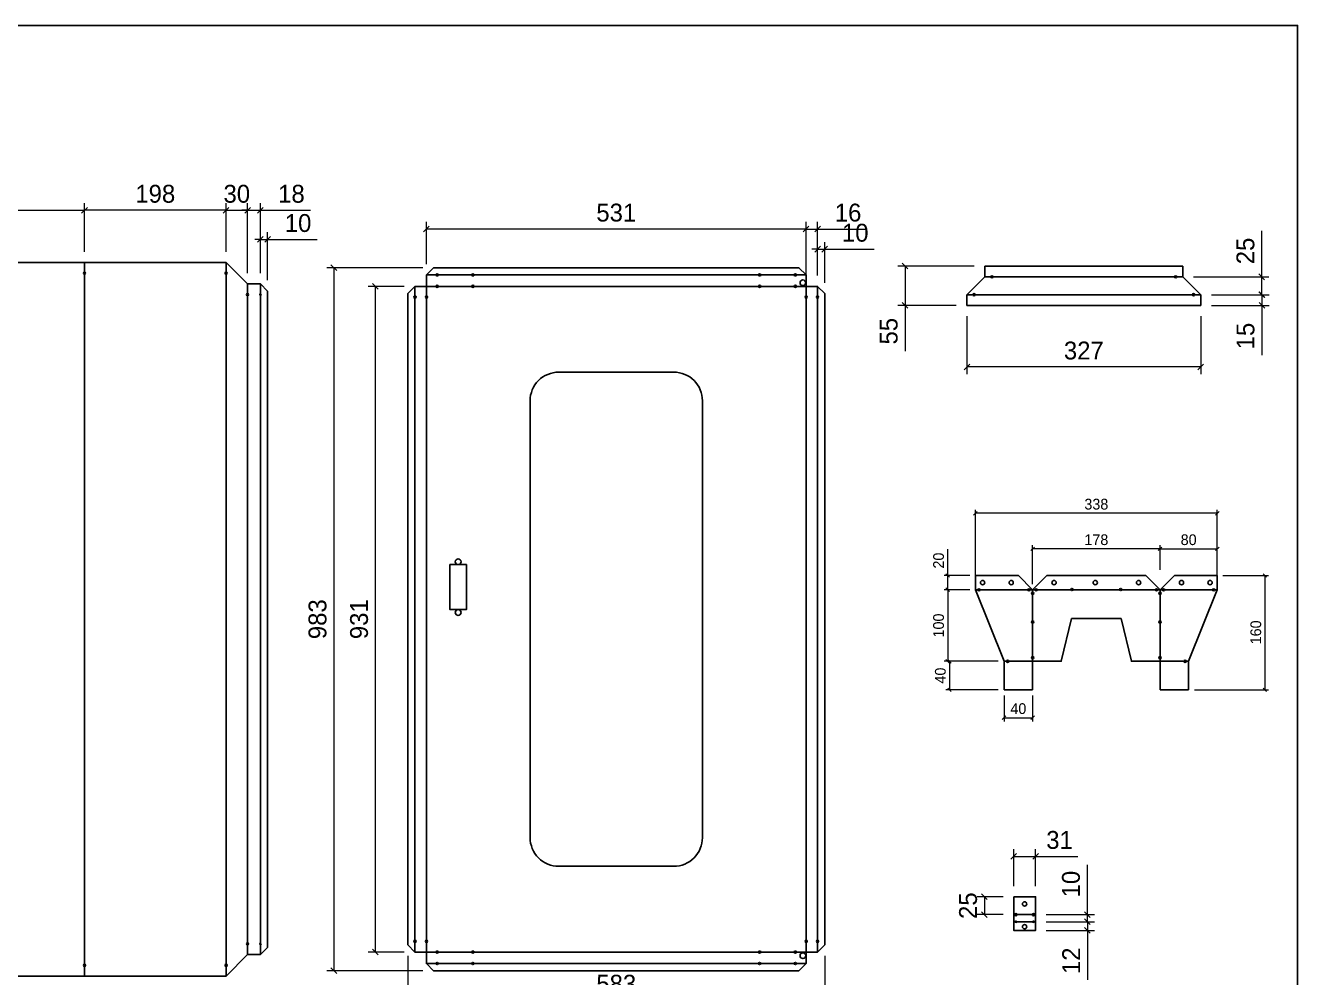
# Model space of a CAD drawing. Header units: millimetres. Extents: x 0 to 2829, y 0 to 2000.
# Drawn here: x 1050 to 2829, y 669 to 2000 of the extents above; entities that cross this region are included whole.
import ezdxf
from ezdxf.enums import TextEntityAlignment as Align

# ---------------------------------------------------------------- set-up
doc = ezdxf.new("R2010")
doc.units = ezdxf.units.MM
doc.layers.add('CNC', color=7, linetype='Continuous')
doc.layers.add('DIM', color=253, linetype='Continuous')
doc.styles.add('Tahoma (Input Text)', font='tahoma.ttf')
doc.dimstyles.new('Dim-15', dxfattribs={"dimtxt": 15, "dimasz": 5, "dimexe": 5, "dimexo": 8, "dimgap": 5, "dimtad": 1, "dimdec": 0, "dimtxsty": 'Standard', "dimblk": 'OBLIQUE', "dimcen": 10, "dimclrd": 5, "dimclre": 5, "dimclrt": 3, "dimazin": 3, "dimtfac": 1, "dimtdec": 0, "dimtmove": 0, "dimatfit": 3, "dimldrblk": 'OBLIQUE', "dimlwd": 9, "dimlwe": 9})
doc.dimstyles.new('Dim-25', dxfattribs={"dimtxt": 25, "dimasz": 8, "dimexe": 10, "dimexo": 15, "dimgap": 10, "dimtad": 1, "dimdec": 0, "dimtxsty": 'Standard', "dimblk": 'OBLIQUE', "dimcen": 10, "dimclrd": 5, "dimclre": 5, "dimclrt": 3, "dimazin": 3, "dimtfac": 1, "dimtdec": 0, "dimtmove": 0, "dimatfit": 3, "dimldrblk": 'OBLIQUE', "dimlwd": 9, "dimlwe": 9})

# ---------------------------------------------------------------- blocks, each defined once
blk = doc.blocks.new('*D1')
at = {"color": 0, "linetype": 'ByBlock', "lineweight": -2}
for p, q in [((2381.1, 1320.6), (2376.1, 1315.6)), ((2714.3, 1315.6), (2719.3, 1320.6))]:
    blk.add_line(p, q, dxfattribs=at)
at = {"layer": 'Defpoints', "color": 0, "transparency": 16777216}
for p in [(2378.6, 1318.1), (2378.6, 1211.2), (2716.8, 1211.2)]:
    blk.add_point(p, dxfattribs=at)
at = {"layer": 'DIM', "color": 5, "lineweight": 9, "transparency": 16777216}
for p, q in [((2378.6, 1219.2), (2378.6, 1323.1)), ((2716.8, 1318.1), (2378.6, 1318.1)), ((2716.8, 1219.2), (2716.8, 1323.1))]:
    blk.add_line(p, q, dxfattribs=at)
at = {"layer": 'DIM', "color": 3, "transparency": 16777216, "insert": (2547.7, 1330.8), "char_height": 15, "attachment_point": 5}
blk.add_mtext('338', dxfattribs=at)
blk = doc.blocks.new('_Oblique')
at = {"color": 0, "linetype": 'ByBlock', "lineweight": -2}
blk.add_line((-0.5, -0.5), (0.5, 0.5), dxfattribs=at)
blk = doc.blocks.new('*D2')
at = {"color": 0, "linetype": 'ByBlock', "lineweight": -2}
for p, q in [((2785.9, 1228.7), (2780.9, 1233.7)), ((2780.9, 1073.7), (2785.9, 1068.7))]:
    blk.add_line(p, q, dxfattribs=at)
at = {"layer": 'Defpoints', "color": 0, "transparency": 16777216}
for p in [(2716.8, 1231.2), (2676.8, 1071.2), (2783.4, 1071.2)]:
    blk.add_point(p, dxfattribs=at)
at = {"layer": 'DIM', "color": 5, "lineweight": 9, "transparency": 16777216}
for p, q in [((2724.8, 1231.2), (2788.4, 1231.2)), ((2783.4, 1231.2), (2783.4, 1071.2)), ((2684.8, 1071.2), (2788.4, 1071.2))]:
    blk.add_line(p, q, dxfattribs=at)
at = {"layer": 'DIM', "color": 3, "transparency": 16777216, "insert": (2770.8, 1151.6), "char_height": 15, "attachment_point": 5, "rotation": 90}
blk.add_mtext('160', dxfattribs=at)
blk = doc.blocks.new('*D3')
at = {"color": 0, "linetype": 'ByBlock', "lineweight": -2}
for p, q in [((2639.3, 1270.9), (2634.3, 1265.9)), ((2714.3, 1265.9), (2719.3, 1270.9))]:
    blk.add_line(p, q, dxfattribs=at)
at = {"layer": 'Defpoints', "color": 0, "transparency": 16777216}
for p in [(2716.8, 1268.4), (2636.8, 1231.2), (2716.8, 1211.2)]:
    blk.add_point(p, dxfattribs=at)
at = {"layer": 'DIM', "color": 5, "lineweight": 9, "transparency": 16777216}
for p, q in [((2636.8, 1239.2), (2636.8, 1273.4)), ((2636.8, 1268.4), (2716.8, 1268.4)), ((2716.8, 1219.2), (2716.8, 1273.4))]:
    blk.add_line(p, q, dxfattribs=at)
at = {"layer": 'DIM', "color": 3, "transparency": 16777216, "insert": (2676.8, 1281.1), "char_height": 15, "attachment_point": 5}
blk.add_mtext('80', dxfattribs=at)
blk = doc.blocks.new('*D4')
at = {"color": 0, "linetype": 'ByBlock', "lineweight": -2}
for p, q in [((2461.1, 1270.9), (2456.1, 1265.9)), ((2634.3, 1265.9), (2639.3, 1270.9))]:
    blk.add_line(p, q, dxfattribs=at)
at = {"layer": 'Defpoints', "color": 0, "transparency": 16777216}
for p in [(2458.6, 1268.4), (2636.8, 1231.2), (2458.6, 1211.2)]:
    blk.add_point(p, dxfattribs=at)
at = {"layer": 'DIM', "color": 5, "lineweight": 9, "transparency": 16777216}
for p, q in [((2458.6, 1219.2), (2458.6, 1273.4)), ((2636.8, 1268.4), (2458.6, 1268.4)), ((2636.8, 1239.2), (2636.8, 1273.4))]:
    blk.add_line(p, q, dxfattribs=at)
at = {"layer": 'DIM', "color": 3, "transparency": 16777216, "insert": (2547.7, 1281.1), "char_height": 15, "attachment_point": 5}
blk.add_mtext('178', dxfattribs=at)
blk = doc.blocks.new('*D5')
at = {"color": 0, "linetype": 'ByBlock', "lineweight": -2}
for p, q in [((2421.1, 1034.7), (2416.1, 1029.7)), ((2456.1, 1029.7), (2461.1, 1034.7))]:
    blk.add_line(p, q, dxfattribs=at)
at = {"layer": 'Defpoints', "color": 0, "transparency": 16777216}
for p in [(2418.6, 1071.2), (2458.6, 1071.2), (2458.6, 1032.2)]:
    blk.add_point(p, dxfattribs=at)
at = {"layer": 'DIM', "color": 5, "lineweight": 9, "transparency": 16777216}
for p, q in [((2418.6, 1063.2), (2418.6, 1027.2)), ((2458.6, 1063.2), (2458.6, 1027.2)), ((2418.6, 1032.2), (2458.6, 1032.2))]:
    blk.add_line(p, q, dxfattribs=at)
at = {"layer": 'DIM', "color": 3, "transparency": 16777216, "insert": (2438.6, 1044.9), "char_height": 15, "attachment_point": 5}
blk.add_mtext('40', dxfattribs=at)
blk = doc.blocks.new('*D6')
at = {"color": 0, "linetype": 'ByBlock', "lineweight": -2}
for p, q in [((2342.3, 1208.7), (2337.3, 1213.7)), ((2337.3, 1113.7), (2342.3, 1108.7))]:
    blk.add_line(p, q, dxfattribs=at)
at = {"layer": 'Defpoints', "color": 0, "transparency": 16777216}
for p in [(2378.6, 1211.2), (2339.8, 1111.2), (2418.6, 1111.2)]:
    blk.add_point(p, dxfattribs=at)
at = {"layer": 'DIM', "color": 5, "lineweight": 9, "transparency": 16777216}
for p, q in [((2370.6, 1211.2), (2334.8, 1211.2)), ((2339.8, 1211.2), (2339.8, 1111.2)), ((2410.6, 1111.2), (2334.8, 1111.2))]:
    blk.add_line(p, q, dxfattribs=at)
at = {"layer": 'DIM', "color": 3, "transparency": 16777216, "insert": (2327.1, 1161.2), "char_height": 15, "attachment_point": 5, "rotation": 90}
blk.add_mtext('100', dxfattribs=at)
blk = doc.blocks.new('*D7')
at = {"color": 0, "linetype": 'ByBlock', "lineweight": -2}
for p, q in [((2344.8, 1108.7), (2339.8, 1113.7)), ((2339.8, 1073.7), (2344.8, 1068.7))]:
    blk.add_line(p, q, dxfattribs=at)
at = {"layer": 'Defpoints', "color": 0, "transparency": 16777216}
for p in [(2418.6, 1111.2), (2342.3, 1071.2), (2418.6, 1071.2)]:
    blk.add_point(p, dxfattribs=at)
at = {"layer": 'DIM', "color": 5, "lineweight": 9, "transparency": 16777216}
for p, q in [((2410.6, 1111.2), (2337.3, 1111.2)), ((2342.3, 1111.2), (2342.3, 1071.2)), ((2410.6, 1071.2), (2337.3, 1071.2))]:
    blk.add_line(p, q, dxfattribs=at)
at = {"layer": 'DIM', "color": 3, "transparency": 16777216, "insert": (2329.6, 1091.2), "char_height": 15, "attachment_point": 5, "rotation": 90}
blk.add_mtext('40', dxfattribs=at)
blk = doc.blocks.new('*D8')
at = {"color": 0, "linetype": 'ByBlock', "lineweight": -2}
for p, q in [((2342.3, 1228.7), (2337.3, 1233.7)), ((2337.3, 1213.7), (2342.3, 1208.7))]:
    blk.add_line(p, q, dxfattribs=at)
at = {"layer": 'Defpoints', "color": 0, "transparency": 16777216}
for p in [(2339.8, 1231.2), (2378.6, 1231.2), (2378.6, 1211.2)]:
    blk.add_point(p, dxfattribs=at)
at = {"layer": 'DIM', "color": 5, "lineweight": 9, "transparency": 16777216}
for p, q in [((2339.8, 1231.2), (2339.8, 1267.9)), ((2370.6, 1231.2), (2334.8, 1231.2)), ((2339.8, 1211.2), (2339.8, 1231.2)), ((2370.6, 1211.2), (2334.8, 1211.2))]:
    blk.add_line(p, q, dxfattribs=at)
at = {"layer": 'DIM', "color": 3, "transparency": 16777216, "insert": (2327.1, 1252), "char_height": 15, "attachment_point": 5, "rotation": 90}
blk.add_mtext('20', dxfattribs=at)
blk = doc.blocks.new('khungtenAsean2')
at = {"color": 7}
blk.add_lwpolyline([(0, 0), (2970, 0), (2970, -2100), (0, -2100)], close=True, dxfattribs=at)
at = {"color": 1, "style": 'Tahoma (Input Text)', "flags": 8}
for tag, p in [('#01', (137.1, -2021.3)), ('#03', (506.6, -2019.3)), ('#05', (1106.6, -2021.3)), ('#07', (1834.7, -2021.3)), ('#09', (2146.7, -2021.3)), ('#02', (98.5, -2081.3)), ('#04', (486.1, -2081.3)), ('#06', (1065.3, -2081.3)), ('#08', (1817.4, -2081.3)), ('#10', (2146.7, -2081.3))]:
    blk.add_attdef(tag, p, '', height=25, dxfattribs=at)
blk.add_attdef('#11', text='', height=25, dxfattribs=at).set_placement((2915, -2067.3), align=Align.CENTER)
blk = doc.blocks.new('*D9')
at = {"color": 0, "linetype": 'ByBlock', "lineweight": -2}
for p, q in [((1136.6, 1746), (1128.6, 1738)), ((1326.6, 1738), (1334.6, 1746))]:
    blk.add_line(p, q, dxfattribs=at)
at = {"layer": 'Defpoints', "color": 0, "transparency": 16777216}
for p in [(1132.6, 1742), (1132.6, 1669), (1330.6, 1669)]:
    blk.add_point(p, dxfattribs=at)
at = {"layer": 'DIM', "color": 5, "lineweight": 9, "transparency": 16777216}
for p, q in [((1132.6, 1684), (1132.6, 1752)), ((1330.6, 1684), (1330.6, 1752)), ((1330.6, 1742), (1132.6, 1742))]:
    blk.add_line(p, q, dxfattribs=at)
at = {"layer": 'DIM', "color": 3, "transparency": 16777216, "insert": (1231.6, 1764.8), "char_height": 25, "attachment_point": 5}
blk.add_mtext('198', dxfattribs=at)
blk = doc.blocks.new('*D10')
at = {"color": 0, "linetype": 'ByBlock', "lineweight": -2}
for p, q in [((1334.6, 1746), (1326.6, 1738)), ((1356.6, 1738), (1364.6, 1746))]:
    blk.add_line(p, q, dxfattribs=at)
at = {"layer": 'Defpoints', "color": 0, "transparency": 16777216}
for p in [(1360.6, 1742), (1330.6, 1669), (1360.6, 1639)]:
    blk.add_point(p, dxfattribs=at)
at = {"layer": 'DIM', "color": 5, "lineweight": 9, "transparency": 16777216}
for p, q in [((1330.6, 1684), (1330.6, 1752)), ((1360.6, 1654), (1360.6, 1752)), ((1330.6, 1742), (1360.6, 1742))]:
    blk.add_line(p, q, dxfattribs=at)
at = {"layer": 'DIM', "color": 3, "transparency": 16777216, "insert": (1345.6, 1764.8), "char_height": 25, "attachment_point": 5}
blk.add_mtext('30', dxfattribs=at)
blk = doc.blocks.new('*D11')
at = {"color": 0, "linetype": 'ByBlock', "lineweight": -2}
for p, q in [((1356.6, 1738), (1364.6, 1746)), ((1382.6, 1746), (1374.6, 1738))]:
    blk.add_line(p, q, dxfattribs=at)
at = {"layer": 'Defpoints', "color": 0, "transparency": 16777216}
for p in [(1378.6, 1742), (1360.6, 1639), (1378.6, 1639)]:
    blk.add_point(p, dxfattribs=at)
at = {"layer": 'DIM', "color": 5, "lineweight": 9, "transparency": 16777216}
for p, q in [((1360.6, 1654), (1360.6, 1752)), ((1378.6, 1654), (1378.6, 1752)), ((1360.6, 1742), (1352.6, 1742)), ((1360.6, 1742), (1378.6, 1742)), ((1378.6, 1742), (1448.8, 1742))]:
    blk.add_line(p, q, dxfattribs=at)
at = {"layer": 'DIM', "color": 3, "transparency": 16777216, "insert": (1422, 1764.8), "char_height": 25, "attachment_point": 5}
blk.add_mtext('18', dxfattribs=at)
blk = doc.blocks.new('*D12')
at = {"color": 0, "linetype": 'ByBlock', "lineweight": -2}
for p, q in [((1374.6, 1697.1), (1382.6, 1705.1)), ((1392.6, 1705.1), (1384.6, 1697.1))]:
    blk.add_line(p, q, dxfattribs=at)
at = {"layer": 'Defpoints', "color": 0, "transparency": 16777216}
for p in [(1388.6, 1701.1), (1378.6, 1639), (1388.6, 1629)]:
    blk.add_point(p, dxfattribs=at)
at = {"layer": 'DIM', "color": 5, "lineweight": 9, "transparency": 16777216}
for p, q in [((1378.6, 1654), (1378.6, 1711.1)), ((1388.6, 1644), (1388.6, 1711.1)), ((1378.6, 1701.1), (1370.6, 1701.1)), ((1378.6, 1701.1), (1388.6, 1701.1)), ((1388.6, 1701.1), (1457.9, 1701.1))]:
    blk.add_line(p, q, dxfattribs=at)
at = {"layer": 'DIM', "color": 3, "transparency": 16777216, "insert": (1431.3, 1723.9), "char_height": 25, "attachment_point": 5}
blk.add_mtext('10', dxfattribs=at)
blk = doc.blocks.new('f3daunguoc')
at = {"layer": 'CNC', "color": 2, "lineweight": -3}
blk.add_circle((0, 0), 1.5, dxfattribs=at)
blk = doc.blocks.new('f2dauxuoi')
at = {"layer": 'CNC', "color": 2, "lineweight": -3}
blk.add_circle((0, 0), 1, dxfattribs=at)
blk = doc.blocks.new('*D17')
at = {"color": 0, "linetype": 'ByBlock', "lineweight": -2}
for p, q in [((538.6, 1746), (530.6, 1738)), ((1128.6, 1738), (1136.6, 1746))]:
    blk.add_line(p, q, dxfattribs=at)
at = {"layer": 'Defpoints', "color": 0, "transparency": 16777216}
for p in [(1132.6, 1742), (534.6, 1669), (1132.6, 1669)]:
    blk.add_point(p, dxfattribs=at)
at = {"layer": 'DIM', "color": 5, "lineweight": 9, "transparency": 16777216}
for p, q in [((534.6, 1684), (534.6, 1752)), ((1132.6, 1684), (1132.6, 1752)), ((534.6, 1742), (1132.6, 1742))]:
    blk.add_line(p, q, dxfattribs=at)
at = {"layer": 'DIM', "color": 3, "transparency": 16777216, "insert": (833.6, 1764.8), "char_height": 25, "attachment_point": 5}
blk.add_mtext('598', dxfattribs=at)
blk = doc.blocks.new('*D25')
at = {"color": 0, "linetype": 'ByBlock', "lineweight": -2}
for p, q in [((2775.2, 1627.8), (2783.2, 1619.8)), ((2783.2, 1604.8), (2775.2, 1612.8))]:
    blk.add_line(p, q, dxfattribs=at)
at = {"layer": 'Defpoints', "color": 0, "transparency": 16777216}
for p in [(2693.7, 1623.8), (2693.7, 1608.8), (2779.2, 1608.8)]:
    blk.add_point(p, dxfattribs=at)
at = {"layer": 'DIM', "color": 5, "lineweight": 9, "transparency": 16777216}
for p, q in [((2708.7, 1623.8), (2789.2, 1623.8)), ((2779.2, 1623.8), (2779.2, 1631.8)), ((2779.2, 1623.8), (2779.2, 1608.8)), ((2708.7, 1608.8), (2789.2, 1608.8)), ((2779.2, 1608.8), (2779.2, 1539.1))]:
    blk.add_line(p, q, dxfattribs=at)
at = {"layer": 'DIM', "color": 3, "transparency": 16777216, "insert": (2756.4, 1566), "char_height": 25, "attachment_point": 5, "rotation": 90}
blk.add_mtext('15', dxfattribs=at)
blk = doc.blocks.new('*D26')
at = {"color": 0, "linetype": 'ByBlock', "lineweight": -2}
for p, q in [((2783.1, 1644.8), (2775.1, 1652.8)), ((2775.1, 1627.8), (2783.1, 1619.8))]:
    blk.add_line(p, q, dxfattribs=at)
at = {"layer": 'Defpoints', "color": 0, "transparency": 16777216}
for p in [(2668.7, 1648.8), (2693.7, 1623.8), (2779.1, 1623.8)]:
    blk.add_point(p, dxfattribs=at)
at = {"layer": 'DIM', "color": 5, "lineweight": 9, "transparency": 16777216}
for p, q in [((2779.1, 1648.8), (2779.1, 1713.2)), ((2683.7, 1648.8), (2789.1, 1648.8)), ((2779.1, 1623.8), (2779.1, 1648.8)), ((2708.7, 1623.8), (2789.1, 1623.8))]:
    blk.add_line(p, q, dxfattribs=at)
at = {"layer": 'DIM', "color": 3, "transparency": 16777216, "insert": (2756.3, 1685), "char_height": 25, "attachment_point": 5, "rotation": 90}
blk.add_mtext('25', dxfattribs=at)
blk = doc.blocks.new('*D27')
at = {"color": 0, "linetype": 'ByBlock', "lineweight": -2}
for p, q in [((2370.7, 1526.9), (2362.7, 1518.9)), ((2689.7, 1518.9), (2697.7, 1526.9))]:
    blk.add_line(p, q, dxfattribs=at)
at = {"layer": 'Defpoints', "color": 0, "transparency": 16777216}
for p in [(2366.7, 1608.8), (2693.7, 1608.8), (2366.7, 1522.9)]:
    blk.add_point(p, dxfattribs=at)
at = {"layer": 'DIM', "color": 5, "lineweight": 9, "transparency": 16777216}
for p, q in [((2366.7, 1593.8), (2366.7, 1512.9)), ((2693.7, 1593.8), (2693.7, 1512.9)), ((2693.7, 1522.9), (2366.7, 1522.9))]:
    blk.add_line(p, q, dxfattribs=at)
at = {"layer": 'DIM', "color": 3, "transparency": 16777216, "insert": (2530.2, 1545.6), "char_height": 25, "attachment_point": 5}
blk.add_mtext('327', dxfattribs=at)
blk = doc.blocks.new('*D28')
at = {"color": 0, "linetype": 'ByBlock', "lineweight": -2}
for p, q in [((2284.1, 1659.8), (2276.1, 1667.8)), ((2276.1, 1612.8), (2284.1, 1604.8))]:
    blk.add_line(p, q, dxfattribs=at)
at = {"layer": 'Defpoints', "color": 0, "transparency": 16777216}
for p in [(2391.7, 1663.8), (2280.1, 1608.8), (2366.7, 1608.8)]:
    blk.add_point(p, dxfattribs=at)
at = {"layer": 'DIM', "color": 5, "lineweight": 9, "transparency": 16777216}
for p, q in [((2376.7, 1663.8), (2270.1, 1663.8)), ((2280.1, 1663.8), (2280.1, 1608.8)), ((2351.7, 1608.8), (2270.1, 1608.8)), ((2280.1, 1608.8), (2280.1, 1544.8))]:
    blk.add_line(p, q, dxfattribs=at)
at = {"layer": 'DIM', "color": 3, "transparency": 16777216, "insert": (2257.4, 1572.8), "char_height": 25, "attachment_point": 5, "rotation": 90}
blk.add_mtext('55', dxfattribs=at)
blk = doc.blocks.new('*D31')
at = {"color": 0, "linetype": 'ByBlock', "lineweight": -2}
for p, q in [((1588.8, 641.3), (1580.8, 633.3)), ((2163.8, 633.3), (2171.8, 641.3))]:
    blk.add_line(p, q, dxfattribs=at)
at = {"layer": 'Defpoints', "color": 0, "transparency": 16777216}
for p in [(1584.8, 714.5), (2167.8, 714.5), (2167.8, 637.3)]:
    blk.add_point(p, dxfattribs=at)
at = {"layer": 'DIM', "color": 5, "lineweight": 9, "transparency": 16777216}
for p, q in [((1584.8, 699.5), (1584.8, 627.3)), ((2167.8, 699.5), (2167.8, 627.3)), ((1584.8, 637.3), (2167.8, 637.3))]:
    blk.add_line(p, q, dxfattribs=at)
at = {"layer": 'DIM', "color": 3, "transparency": 16777216, "insert": (1876.3, 660.1), "char_height": 25, "attachment_point": 5}
blk.add_mtext('583', dxfattribs=at)
blk = doc.blocks.new('*D32')
at = {"color": 0, "linetype": 'ByBlock', "lineweight": -2}
for p, q in [((2153.8, 1683.5), (2161.8, 1691.5)), ((2171.8, 1691.5), (2163.8, 1683.5))]:
    blk.add_line(p, q, dxfattribs=at)
at = {"layer": 'Defpoints', "color": 0, "transparency": 16777216}
for p in [(2167.8, 1687.5), (2157.8, 1635.5), (2167.8, 1625.5)]:
    blk.add_point(p, dxfattribs=at)
at = {"layer": 'DIM', "color": 5, "lineweight": 9, "transparency": 16777216}
for p, q in [((2157.8, 1650.5), (2157.8, 1697.5)), ((2167.8, 1640.5), (2167.8, 1697.5)), ((2157.8, 1687.5), (2149.8, 1687.5)), ((2157.8, 1687.5), (2167.8, 1687.5)), ((2167.8, 1687.5), (2237.1, 1687.5))]:
    blk.add_line(p, q, dxfattribs=at)
at = {"layer": 'DIM', "color": 3, "transparency": 16777216, "insert": (2210.5, 1710.3), "char_height": 25, "attachment_point": 5}
blk.add_mtext('10', dxfattribs=at)
blk = doc.blocks.new('*D33')
at = {"color": 0, "linetype": 'ByBlock', "lineweight": -2}
for p, q in [((2137.8, 1711.7), (2145.8, 1719.7)), ((2161.8, 1719.7), (2153.8, 1711.7))]:
    blk.add_line(p, q, dxfattribs=at)
at = {"layer": 'Defpoints', "color": 0, "transparency": 16777216}
for p in [(2157.8, 1715.7), (2141.8, 1635.5), (2157.8, 1635.5)]:
    blk.add_point(p, dxfattribs=at)
at = {"layer": 'DIM', "color": 5, "lineweight": 9, "transparency": 16777216}
for p, q in [((2141.8, 1715.7), (2133.8, 1715.7)), ((2141.8, 1650.5), (2141.8, 1725.7)), ((2141.8, 1715.7), (2157.8, 1715.7)), ((2157.8, 1650.5), (2157.8, 1725.7)), ((2157.8, 1715.7), (2227.2, 1715.7))]:
    blk.add_line(p, q, dxfattribs=at)
at = {"layer": 'DIM', "color": 3, "transparency": 16777216, "insert": (2200.5, 1738.5), "char_height": 25, "attachment_point": 5}
blk.add_mtext('16', dxfattribs=at)
blk = doc.blocks.new('*D34')
at = {"color": 0, "linetype": 'ByBlock', "lineweight": -2}
for p, q in [((1614.8, 1719.7), (1606.8, 1711.7)), ((2137.8, 1711.7), (2145.8, 1719.7))]:
    blk.add_line(p, q, dxfattribs=at)
at = {"layer": 'Defpoints', "color": 0, "transparency": 16777216}
for p in [(1610.8, 1715.7), (1610.8, 1651.5), (2141.8, 1651.5)]:
    blk.add_point(p, dxfattribs=at)
at = {"layer": 'DIM', "color": 5, "lineweight": 9, "transparency": 16777216}
for p, q in [((1610.8, 1666.5), (1610.8, 1725.7)), ((2141.8, 1715.7), (1610.8, 1715.7)), ((2141.8, 1666.5), (2141.8, 1725.7))]:
    blk.add_line(p, q, dxfattribs=at)
at = {"layer": 'DIM', "color": 3, "transparency": 16777216, "insert": (1876.3, 1738.5), "char_height": 25, "attachment_point": 5}
blk.add_mtext('531', dxfattribs=at)
blk = doc.blocks.new('*D35')
at = {"color": 0, "linetype": 'ByBlock', "lineweight": -2}
for p, q in [((1485.3, 1657.5), (1477.3, 1665.5)), ((1477.3, 682.5), (1485.3, 674.5))]:
    blk.add_line(p, q, dxfattribs=at)
at = {"layer": 'Defpoints', "color": 0, "transparency": 16777216}
for p in [(1620.8, 1661.5), (1481.3, 678.5), (1620.8, 678.5)]:
    blk.add_point(p, dxfattribs=at)
at = {"layer": 'DIM', "color": 5, "lineweight": 9, "transparency": 16777216}
for p, q in [((1605.8, 1661.5), (1471.3, 1661.5)), ((1481.3, 1661.5), (1481.3, 678.5)), ((1605.8, 678.5), (1471.3, 678.5))]:
    blk.add_line(p, q, dxfattribs=at)
at = {"layer": 'DIM', "color": 3, "transparency": 16777216, "insert": (1458.6, 1170), "char_height": 25, "attachment_point": 5, "rotation": 90}
blk.add_mtext('983', dxfattribs=at)
blk = doc.blocks.new('*D36')
at = {"color": 0, "linetype": 'ByBlock', "lineweight": -2}
for p, q in [((1543.5, 1631.5), (1535.5, 1639.5)), ((1535.5, 708.5), (1543.5, 700.5))]:
    blk.add_line(p, q, dxfattribs=at)
at = {"layer": 'Defpoints', "color": 0, "transparency": 16777216}
for p in [(1539.5, 1635.5), (1594.8, 1635.5), (1594.8, 704.5)]:
    blk.add_point(p, dxfattribs=at)
at = {"layer": 'DIM', "color": 5, "lineweight": 9, "transparency": 16777216}
for p, q in [((1579.8, 1635.5), (1529.5, 1635.5)), ((1539.5, 704.5), (1539.5, 1635.5)), ((1579.8, 704.5), (1529.5, 704.5))]:
    blk.add_line(p, q, dxfattribs=at)
at = {"layer": 'DIM', "color": 3, "transparency": 16777216, "insert": (1516.7, 1170), "char_height": 25, "attachment_point": 5, "rotation": 90}
blk.add_mtext('931', dxfattribs=at)
blk = doc.blocks.new('*D37')
at = {"color": 0, "linetype": 'ByBlock', "lineweight": -2}
for p, q in [((2436.2, 842.4), (2428.2, 834.4)), ((2458.7, 834.4), (2466.7, 842.4))]:
    blk.add_line(p, q, dxfattribs=at)
at = {"layer": 'Defpoints', "color": 0, "transparency": 16777216}
for p in [(2462.7, 838.4), (2432.2, 781.9), (2462.7, 781.9)]:
    blk.add_point(p, dxfattribs=at)
at = {"layer": 'DIM', "color": 5, "lineweight": 9, "transparency": 16777216}
for p, q in [((2432.2, 796.9), (2432.2, 848.4)), ((2432.2, 838.4), (2462.7, 838.4)), ((2462.7, 796.9), (2462.7, 848.4)), ((2462.7, 838.4), (2521.7, 838.4))]:
    blk.add_line(p, q, dxfattribs=at)
at = {"layer": 'DIM', "color": 3, "transparency": 16777216, "insert": (2496.2, 861.2), "char_height": 25, "attachment_point": 5}
blk.add_mtext('31', dxfattribs=at)
blk = doc.blocks.new('*D38')
at = {"color": 0, "linetype": 'ByBlock', "lineweight": -2}
for p, q in [((2395.1, 777.9), (2387.1, 785.9)), ((2387.1, 760.9), (2395.1, 752.9))]:
    blk.add_line(p, q, dxfattribs=at)
at = {"layer": 'Defpoints', "color": 0, "transparency": 16777216}
for p in [(2432.2, 781.9), (2391.1, 756.9), (2432.2, 756.9)]:
    blk.add_point(p, dxfattribs=at)
at = {"layer": 'DIM', "color": 5, "lineweight": 9, "transparency": 16777216}
for p, q in [((2417.2, 781.9), (2381.1, 781.9)), ((2391.1, 781.9), (2391.1, 756.9)), ((2417.2, 756.9), (2381.1, 756.9))]:
    blk.add_line(p, q, dxfattribs=at)
at = {"layer": 'DIM', "color": 3, "transparency": 16777216, "insert": (2368.4, 769.4), "char_height": 25, "attachment_point": 5, "rotation": 90}
blk.add_mtext('25', dxfattribs=at)
blk = doc.blocks.new('*D39')
at = {"color": 0, "linetype": 'ByBlock', "lineweight": -2}
for p, q in [((2531.1, 760.9), (2539.1, 752.9)), ((2539.1, 742.9), (2531.1, 750.9))]:
    blk.add_line(p, q, dxfattribs=at)
at = {"layer": 'Defpoints', "color": 0, "transparency": 16777216}
for p in [(2462.7, 756.9), (2462.7, 746.9), (2535.1, 746.9)]:
    blk.add_point(p, dxfattribs=at)
at = {"layer": 'DIM', "color": 5, "lineweight": 9, "transparency": 16777216}
for p, q in [((2535.1, 756.9), (2535.1, 826.3)), ((2477.7, 756.9), (2545.1, 756.9)), ((2535.1, 746.9), (2535.1, 756.9)), ((2477.7, 746.9), (2545.1, 746.9)), ((2535.1, 746.9), (2535.1, 738.9))]:
    blk.add_line(p, q, dxfattribs=at)
at = {"layer": 'DIM', "color": 3, "transparency": 16777216, "insert": (2512.3, 799.6), "char_height": 25, "attachment_point": 5, "rotation": 90}
blk.add_mtext('10', dxfattribs=at)
blk = doc.blocks.new('*D40')
at = {"color": 0, "linetype": 'ByBlock', "lineweight": -2}
for p, q in [((2531.1, 750.9), (2539.1, 742.9)), ((2539.1, 730.9), (2531.1, 738.9))]:
    blk.add_line(p, q, dxfattribs=at)
at = {"layer": 'Defpoints', "color": 0, "transparency": 16777216}
for p in [(2462.7, 746.9), (2462.7, 734.9), (2535.1, 734.9)]:
    blk.add_point(p, dxfattribs=at)
at = {"layer": 'DIM', "color": 5, "lineweight": 9, "transparency": 16777216}
for p, q in [((2535.1, 746.9), (2535.1, 754.9)), ((2477.7, 746.9), (2545.1, 746.9)), ((2477.7, 734.9), (2545.1, 734.9)), ((2535.1, 746.9), (2535.1, 734.9)), ((2535.1, 734.9), (2535.1, 665.7))]:
    blk.add_line(p, q, dxfattribs=at)
at = {"layer": 'DIM', "color": 3, "transparency": 16777216, "insert": (2512.5, 692.3), "char_height": 25, "attachment_point": 5, "rotation": 90}
blk.add_mtext('12', dxfattribs=at)

msp = doc.modelspace()

# ---------------------------------------------------------------- linework, layer by layer
at = {"color": 7}
for p, q in [((1132.6, 1669), (1102.6, 1669)), ((1132.6, 1669), (1132.6, 671)), ((1330.6, 1669), (1330.6, 671)), ((1360.6, 1639), (1330.6, 1669)), ((2391.7, 1648.8), (2391.7, 1663.8)), ((2668.7, 1648.8), (2668.7, 1663.8)), ((1360.6, 1639), (1360.6, 701)), ((1378.6, 1639), (1378.6, 701)), ((1378.6, 1639), (1388.6, 1629)), ((2391.7, 1648.8), (2366.7, 1623.8)), ((2693.7, 1623.8), (2668.7, 1648.8)), ((1388.6, 1629), (1388.6, 711)), ((2366.7, 1608.8), (2366.7, 1623.8)), ((2693.7, 1608.8), (2693.7, 1623.8)), ((2432.2, 781.9), (2462.7, 781.9)), ((2432.2, 756.9), (2462.7, 756.9)), ((2432.2, 746.9), (2462.7, 746.9)), ((2432.2, 734.9), (2462.7, 734.9)), ((1360.6, 701), (1330.6, 671)), ((1378.6, 701), (1388.6, 711)), ((1132.6, 671), (1102.6, 671))]:
    msp.add_line(p, q, dxfattribs=at)
for p, q in [((2378.6, 1211.2), (2378.6, 1231.2)), ((2378.6, 1231.2), (2438.6, 1231.2)), ((2438.6, 1231.2), (2458.6, 1211.2)), ((2458.6, 1211.2), (2478.6, 1231.2)), ((2478.6, 1231.2), (2616.8, 1231.2)), ((2616.8, 1231.2), (2636.8, 1211.2)), ((2636.8, 1211.2), (2656.8, 1231.2)), ((2716.8, 1231.2), (2656.8, 1231.2)), ((2716.8, 1211.2), (2716.8, 1231.2)), ((2512.8, 1171.2), (2582.5, 1171.2)), ((2418.6, 1111.2), (2418.6, 1071.2)), ((2458.6, 1111.2), (2458.6, 1071.2)), ((2636.8, 1111.2), (2636.8, 1071.2)), ((2676.8, 1111.2), (2676.8, 1071.2)), ((2418.6, 1071.2), (2458.6, 1071.2)), ((2676.8, 1071.2), (2636.8, 1071.2))]:
    msp.add_line(p, q)
for points in [[(534.6, 1669), (1132.6, 1669), (1132.6, 671), (534.6, 671)], [(2432.2, 781.9), (2462.7, 781.9), (2462.7, 734.9), (2432.2, 734.9)]]:
    msp.add_lwpolyline(points, close=True, dxfattribs=at)
for points in [[(1330.6, 1669), (1132.6, 1669)], [(2167.8, 1625.5), (2167.8, 714.5), (2157.8, 704.5), (2141.8, 704.5), (2141.8, 688.5), (2131.8, 678.5), (1620.8, 678.5), (1610.8, 688.5), (1610.8, 704.5), (1594.8, 704.5), (1584.8, 714.5), (1584.8, 1625.5), (1594.8, 1635.5), (1610.8, 1635.5), (1610.8, 1651.5), (1620.8, 1661.5), (2131.8, 1661.5), (2141.8, 1651.5), (2141.8, 1635.5), (2157.8, 1635.5), (2167.8, 1625.5), (2167.8, 1545.5)], [(2391.7, 1663.8), (2668.7, 1663.8)], [(1378.6, 1639), (1360.6, 1639)], [(1610.8, 1651.5), (2141.8, 1651.5)], [(2391.7, 1648.8), (2668.7, 1648.8)], [(1594.8, 704.5), (1594.8, 1635.5)], [(2141.8, 1625.5), (2141.8, 704.5), (1610.8, 704.5), (1610.8, 1635.5), (2141.8, 1635.5), (2141.8, 1545.5)], [(2157.8, 1635.5), (2157.8, 1545.5)], [(2157.8, 1625.5), (2157.8, 704.5)], [(2366.7, 1623.8), (2693.7, 1623.8)], [(2366.7, 1608.8), (2693.7, 1608.8)], [(1360.6, 701), (1378.6, 701)], [(2141.8, 688.5), (1610.8, 688.5)], [(1132.6, 671), (1330.6, 671)]]:
    msp.add_lwpolyline(points, dxfattribs=at)
at = {"color": 2}
msp.add_lwpolyline([(1795.8, 824.5), (1956.8, 824.5, 0.414214), (1996.8, 864.5), (1996.8, 1475.5, 0.414214), (1956.8, 1515.5), (1795.8, 1515.5, 0.414214), (1755.8, 1475.5), (1755.8, 864.5, 0.414214)], format="xyb", close=True, dxfattribs=at)
msp.add_lwpolyline([(1643.7, 1246.4), (1666.7, 1246.4), (1666.7, 1183.4), (1643.7, 1183.4)], close=True, dxfattribs=at)
for points in [[(2378.6, 1211.2), (2458.6, 1211.2), (2458.6, 1111.2), (2418.6, 1111.2), (2378.6, 1211.2)], [(2555.6, 1211.2), (2458.6, 1211.2), (2458.6, 1111.2), (2498.6, 1111.2), (2512.8, 1171.2)], [(2539.8, 1211.2), (2636.8, 1211.2), (2636.8, 1111.2), (2596.8, 1111.2), (2582.5, 1171.2)], [(2716.8, 1211.2), (2636.8, 1211.2), (2636.8, 1111.2), (2676.8, 1111.2), (2716.8, 1211.2)]]:
    msp.add_lwpolyline(points)
for centre, radius in [((2137.3, 1640.5), 4), ((2401.7, 1648.8), 1.5), ((2658.7, 1648.8), 1.5), ((2376.7, 1623.8), 1.5), ((2683.7, 1623.8), 1.5), ((1655.2, 1250.4), 4), ((2383.6, 1211.2), 1.5), ((2453.6, 1211.2), 1.5), ((2463.6, 1211.2), 1.5), ((2513.6, 1211.6), 1.5), ((2581.8, 1211.6), 1.5), ((2631.8, 1211.2), 1.5), ((2641.8, 1211.2), 1.5), ((2711.8, 1211.2), 1.5), ((2458.6, 1206.2), 1.5), ((2636.8, 1206.2), 1.5), ((1655.2, 1179.4), 4), ((2458.6, 1166.2), 1.5), ((2636.8, 1166.2), 1.5), ((2423.6, 1111.2), 1.5), ((2458.6, 1116.2), 1.5), ((2636.8, 1116.2), 1.5), ((2671.8, 1111.2), 1.5), ((2447.4, 771.9), 3), ((2435.2, 756.9), 1.5), ((2435.2, 746.9), 1), ((2459.7, 756.9), 1.5), ((2459.7, 746.9), 1), ((2447.4, 739.9), 3), ((2137.3, 699.5), 4)]:
    msp.add_circle(centre, radius, dxfattribs=at)
for centre in [(2388.6, 1221.2), (2428.6, 1221.2), (2488.6, 1221.2), (2546.2, 1221.2), (2606.8, 1221.2), (2666.8, 1221.2), (2706.8, 1221.2)]:
    msp.add_circle(centre, 3)

# ---------------------------------------------------------------- block references
at = {"color": 7, "xscale": 0.9525600000051782, "yscale": 0.9525600000051782, "zscale": 0.9525600000051782}
msp.add_blockref('khungtenAsean2', (0, 2000.4), dxfattribs=at)
at = {"lineweight": -3, "rotation": 180}
for name, p in [('f3daunguoc', (1132.6, 1654)), ('f3daunguoc', (1330.6, 1654)), ('f3daunguoc', (2076.8, 1651.5)), ('f3daunguoc', (2076.8, 1635.5)), ('f3daunguoc', (2126.8, 1651.5)), ('f3daunguoc', (2126.8, 1635.5)), ('f3daunguoc', (1360.6, 1624)), ('f3daunguoc', (2141.8, 1620.5)), ('f3daunguoc', (2157.8, 1620.5)), ('f2dauxuoi', (1378.6, 716))]:
    msp.add_blockref(name, p, dxfattribs=at)
at = {"lineweight": -3, "xscale": -1, "rotation": 180}
for p in [(1625.8, 1651.5), (1625.8, 1635.5), (1675.8, 1651.5), (1675.8, 1635.5), (1594.8, 1620.5), (1610.8, 1620.5)]:
    msp.add_blockref('f3daunguoc', p, dxfattribs=at)
at = {"lineweight": -3, "xscale": -1}
for name, p in [('f2dauxuoi', (1378.6, 1624)), ('f3daunguoc', (1360.6, 716)), ('f3daunguoc', (2141.8, 719.5)), ('f3daunguoc', (2157.8, 719.5)), ('f3daunguoc', (2076.8, 704.5)), ('f3daunguoc', (2126.8, 704.5)), ('f3daunguoc', (1132.6, 686)), ('f3daunguoc', (1330.6, 686)), ('f3daunguoc', (2076.8, 688.5)), ('f3daunguoc', (2126.8, 688.5))]:
    msp.add_blockref(name, p, dxfattribs=at)
at = {"lineweight": -3}
for p in [(1594.8, 719.5), (1610.8, 719.5), (1625.8, 704.5), (1675.8, 704.5), (1625.8, 688.5), (1675.8, 688.5)]:
    msp.add_blockref('f3daunguoc', p, dxfattribs=at)

# ---------------------------------------------------------------- dimensions: what is measured, and where the dimension line sits
at = {"layer": 'DIM', "color": 7}
for base, p1, p2, picture, middle in [((1132.6, 1742), (534.6, 1669), (1132.6, 1669), '*D17', (833.6, 1764.8)), ((1610.8, 1715.7), (2141.8, 1651.5), (1610.8, 1651.5), '*D34', (1876.3, 1738.5)), ((2157.8, 1715.7), (2141.8, 1635.5), (2157.8, 1635.5), '*D33', (2200.5, 1738.5)), ((2167.8, 1687.5), (2157.8, 1635.5), (2167.8, 1625.5), '*D32', (2210.5, 1710.3)), ((2366.7, 1522.9), (2693.7, 1608.8), (2366.7, 1608.8), '*D27', (2530.2, 1545.6)), ((2462.6915528, 838.4453796), (2432.1915528, 781.9356244), (2462.6915528, 781.9356244), '*D37', (2496.1758638, 861.2182309))]:
    dim = msp.add_linear_dim(base=base, p1=p1, p2=p2, dimstyle='Dim-25', dxfattribs=at)
    dim.commit()
    dim.dimension.update_dxf_attribs({"geometry": picture, "text_midpoint": middle})
for base, p1, p2, angle, picture, middle in [((1132.6, 1742), (1330.6, 1669), (1132.6, 1669), 180, '*D9', (1231.6, 1742)), ((1360.6, 1742), (1330.6, 1669), (1360.6, 1639), 180, '*D10', (1345.6, 1742)), ((1378.6, 1742), (1360.6, 1639), (1378.6, 1639), 180, '*D11', (1422, 1742)), ((1388.6, 1701.1), (1378.6, 1639), (1388.6, 1629), 180, '*D12', (1431.3, 1701.1)), ((2779.1, 1623.8), (2668.7, 1648.8), (2693.7, 1623.8), 270, '*D26', (2779.1, 1685)), ((2535.1, 746.9), (2462.7, 756.9), (2462.7, 746.9), 90, '*D39', (2535.1, 799.6)), ((2391.1, 756.9), (2432.2, 781.9), (2432.2, 756.9), 90, '*D38', (2391.1, 769.4))]:
    dim = msp.add_linear_dim(base=base, p1=p1, p2=p2, angle=angle, dimstyle='Dim-25', dxfattribs=at)
    dim.commit()
    dim.dimension.update_dxf_attribs({"geometry": picture, "text_midpoint": middle, "dimtype": 160})
for base, p1, p2, angle, picture, middle in [((1481.3, 678.5), (1620.8, 1661.5), (1620.8, 678.5), 90, '*D35', (1458.6, 1170)), ((2280.1, 1608.8), (2391.7, 1663.8), (2366.7, 1608.8), 270, '*D28', (2257.4, 1572.8)), ((1539.5, 1635.5), (1594.8, 704.5), (1594.8, 1635.5), 90, '*D36', (1516.7, 1170)), ((2779.2, 1608.8), (2693.7, 1623.8), (2693.7, 1608.8), 270, '*D25', (2756.4, 1566)), ((2535.1, 734.9), (2462.7, 746.9), (2462.7, 734.9), 90, '*D40', (2512.5, 692.3))]:
    dim = msp.add_linear_dim(base=base, p1=p1, p2=p2, angle=angle, dimstyle='Dim-25', dxfattribs=at)
    dim.commit()
    dim.dimension.update_dxf_attribs({"geometry": picture, "text_midpoint": middle})
at = {"layer": 'DIM'}
for base, p1, p2, picture, middle in [((2378.6, 1318.1), (2716.8, 1211.2), (2378.6, 1211.2), '*D1', (2547.7, 1330.8)), ((2458.6, 1268.4), (2636.8, 1231.2), (2458.6, 1211.2), '*D4', (2547.7, 1281.1)), ((2716.8, 1268.4), (2636.8, 1231.2), (2716.8, 1211.2), '*D3', (2676.8, 1281.1)), ((2458.6, 1032.2), (2418.6, 1071.2), (2458.6, 1071.2), '*D5', (2438.6, 1044.9))]:
    dim = msp.add_linear_dim(base=base, p1=p1, p2=p2, dimstyle='Dim-15', dxfattribs=at)
    dim.commit()
    dim.dimension.update_dxf_attribs({"geometry": picture, "text_midpoint": middle})
for base, p1, p2, picture, middle in [((2339.8, 1231.2), (2378.6, 1211.2), (2378.6, 1231.2), '*D8', (2327.1, 1252)), ((2339.8, 1111.2), (2378.6, 1211.2), (2418.6, 1111.2), '*D6', (2327.1, 1161.2)), ((2342.3, 1071.2), (2418.6, 1111.2), (2418.6, 1071.2), '*D7', (2329.6, 1091.2))]:
    dim = msp.add_linear_dim(base=base, p1=p1, p2=p2, angle=90, dimstyle='Dim-15', dxfattribs=at)
    dim.commit()
    dim.dimension.update_dxf_attribs({"geometry": picture, "text_midpoint": middle})
dim = msp.add_linear_dim(base=(2783.4, 1071.2), p1=(2716.8, 1231.2), p2=(2676.8, 1071.2), angle=90, dimstyle='Dim-15', dxfattribs=at)
dim.commit()
dim.dimension.update_dxf_attribs({"geometry": '*D2', "text_midpoint": (2783.4, 1151.6), "dimtype": 160})
at = {"layer": 'DIM', "color": 0}
dim = msp.add_linear_dim(base=(2167.8, 637.3), p1=(1584.8, 714.5), p2=(2167.8, 714.5), dimstyle='Dim-25', dxfattribs=at)
dim.commit()
dim.dimension.update_dxf_attribs({"geometry": '*D31', "text_midpoint": (1876.3, 637.3), "dimtype": 160})

doc.saveas('drawing.dxf')
